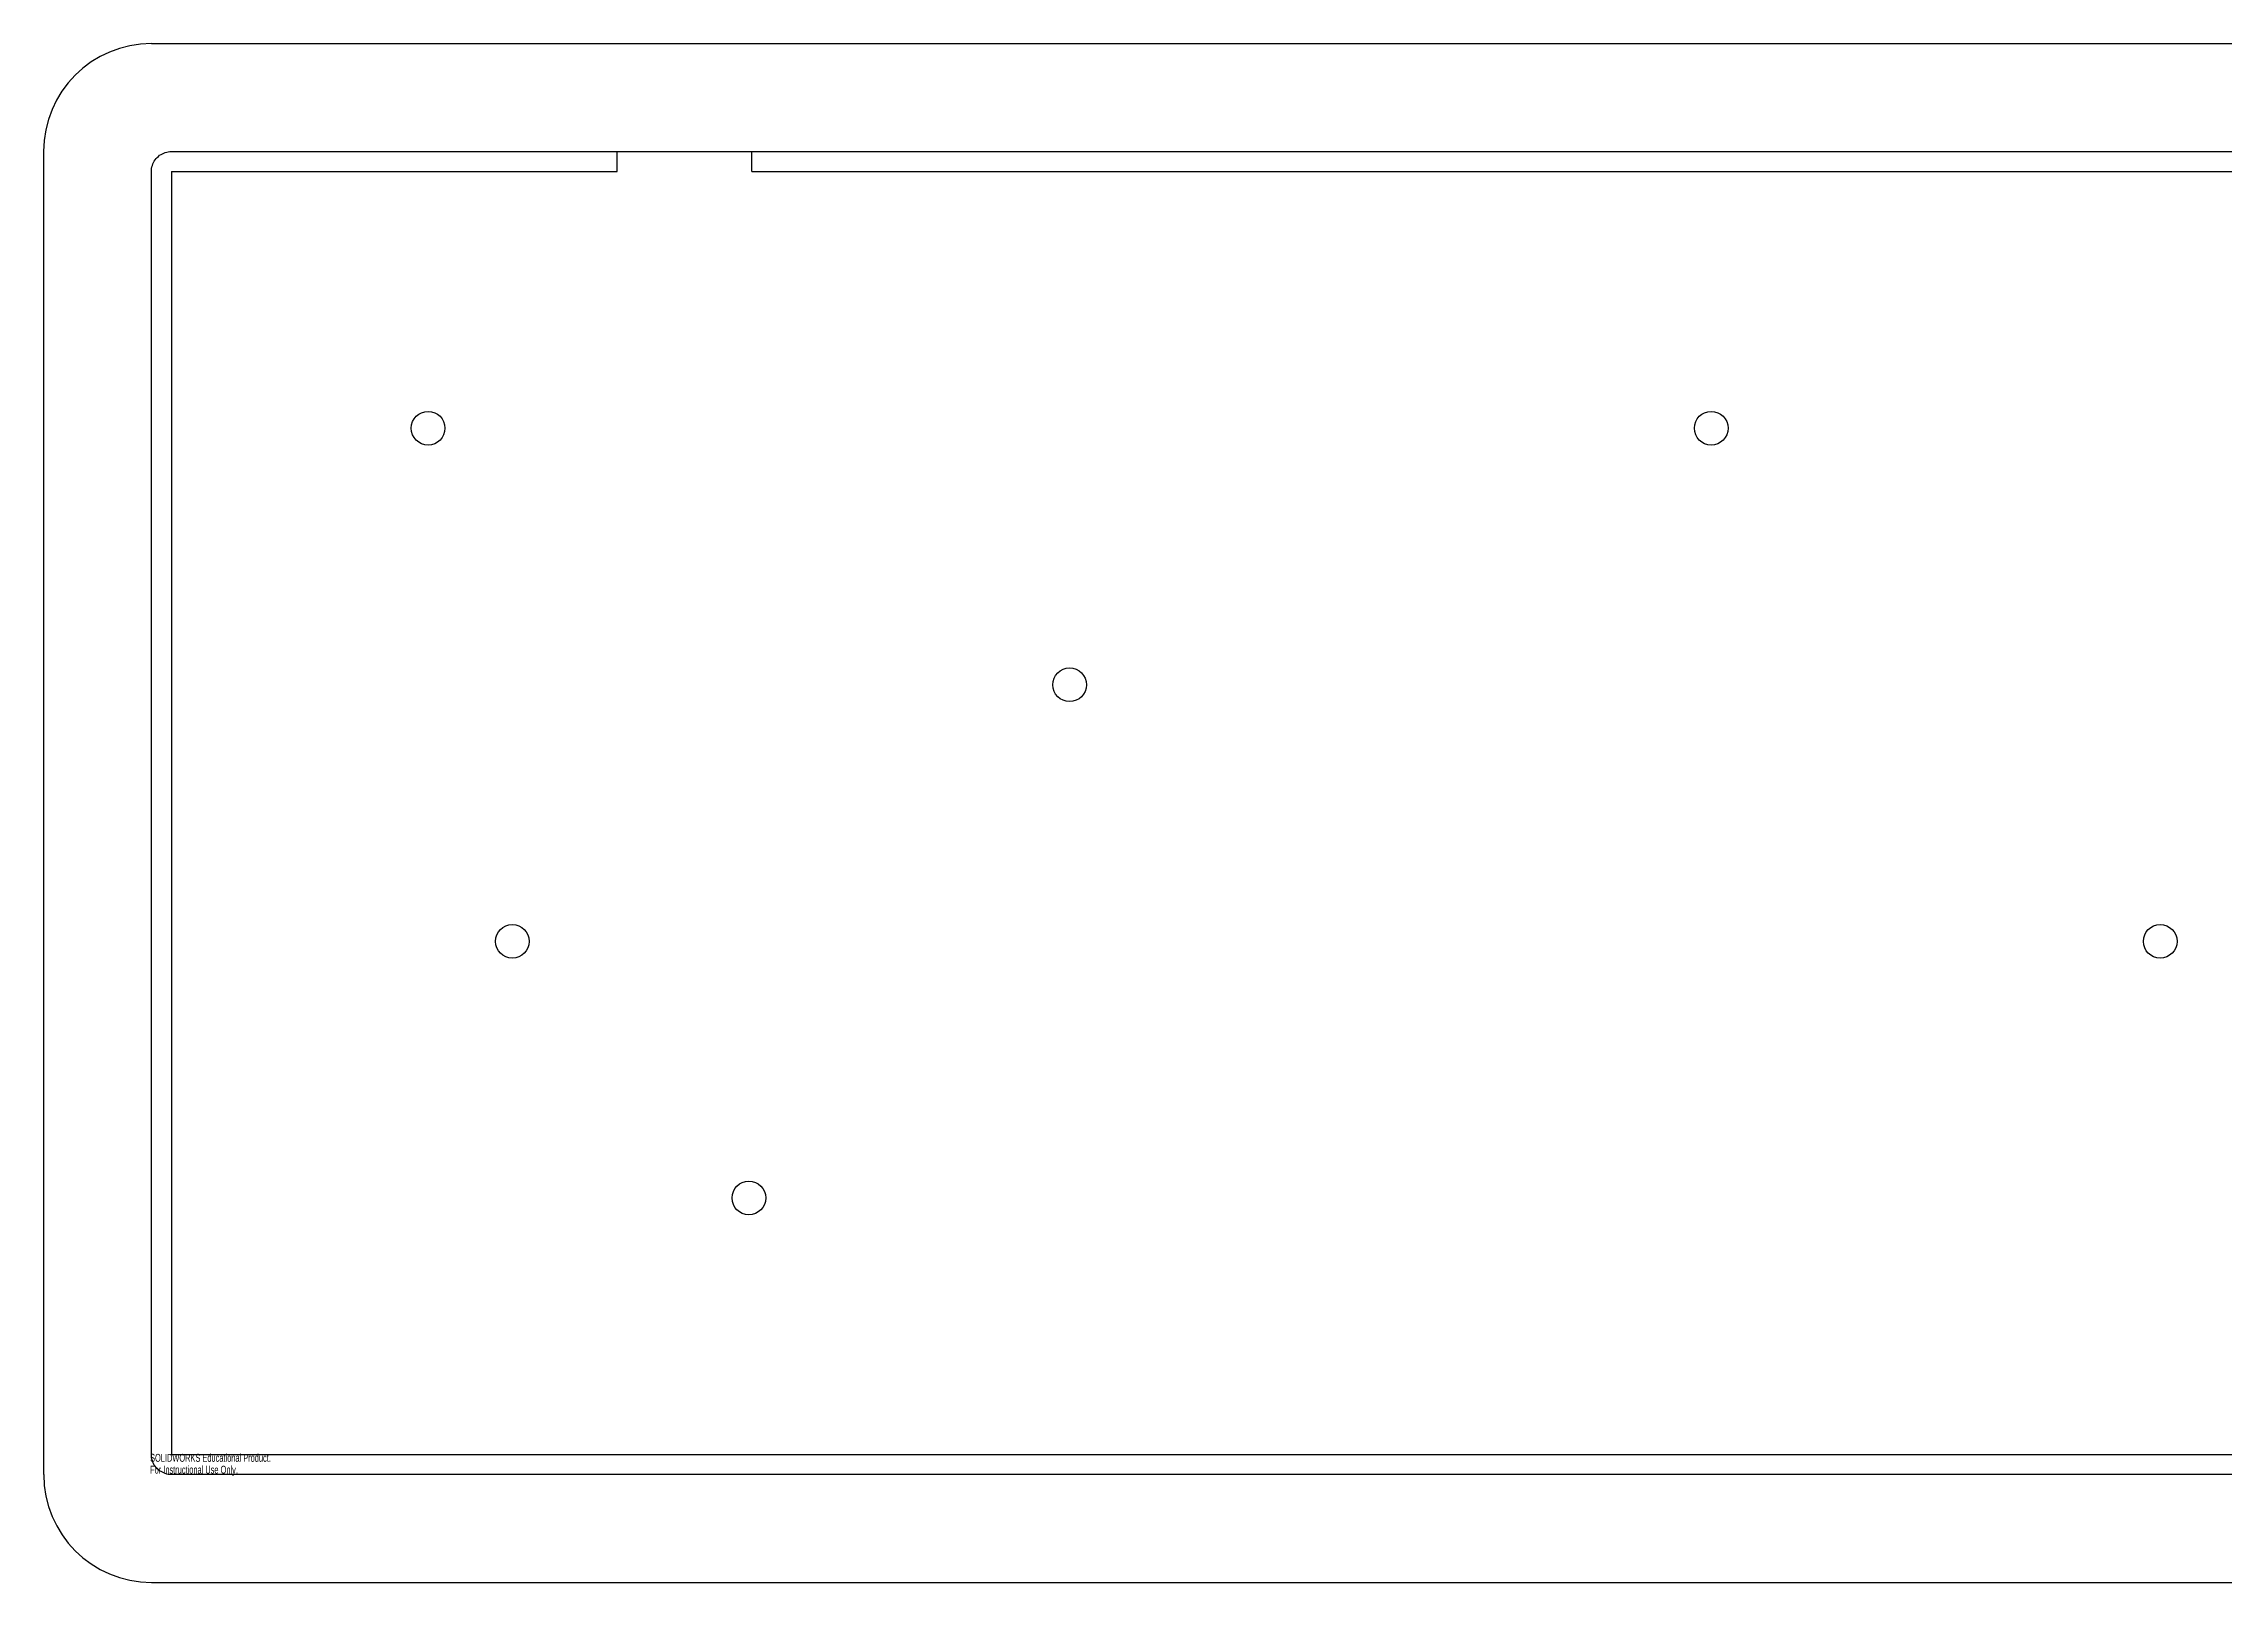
# Model space of a CAD drawing. Header units: inches. Extents: x -8 to 316, y -8 to 106.
# Drawn here: x -7.9 to 154, y -7.9 to 106.3 of the extents above; entities that cross this region are included whole.
import ezdxf

# ---------------------------------------------------------------- set-up
doc = ezdxf.new("R2010")
doc.units = ezdxf.units.IN
doc.header["$MEASUREMENT"] = 0
doc.layers.add('SLD-0', color=179, linetype='Continuous')
doc.layers.add('SLD-0_0', color=179, linetype='Continuous')
doc.styles.add('SLDTEXTSTYLE0', font='TXT', dxfattribs={"width": 0.7})

msp = doc.modelspace()

# ---------------------------------------------------------------- linework, layer by layer
at = {"layer": 'SLD-0', "color": 179}
for p, q in [((0.11, 97.07), (0.14, 97.19)), ((0.14, 97.19), (0.17, 97.3)), ((0.17, 97.3), (0.21, 97.41)), ((0.21, 97.41), (0.26, 97.52)), ((0.26, 97.52), (0.31, 97.62)), ((0.31, 97.62), (0.38, 97.72)), ((0.38, 97.72), (0.45, 97.81)), ((0.45, 97.81), (0.53, 97.89)), ((0.53, 97.89), (0.62, 97.97)), ((0.62, 97.97), (0.71, 98.05)), ((0.71, 98.05), (0.81, 98.11)), ((0.81, 98.11), (0.91, 98.17)), ((0.91, 98.17), (1.01, 98.22)), ((1.01, 98.22), (1.12, 98.26)), ((1.12, 98.26), (1.24, 98.29)), ((1.24, 98.29), (1.35, 98.31)), ((1.35, 98.31), (1.47, 98.33)), ((1.47, 98.33), (1.58, 98.33)), ((1.58, 98.33), (306.38, 98.33)), ((0.1, 96.96), (0.11, 97.07)), ((0.1, 96.84), (0.1, 96.96)), ((0.1, 1.59), (0.1, 96.84)), ((0.1, 1.47), (0.1, 1.59)), ((0.11, 1.36), (0.1, 1.47)), ((0.14, 1.24), (0.11, 1.36)), ((0.17, 1.13), (0.14, 1.24)), ((0.21, 1.02), (0.17, 1.13)), ((0.26, 0.92), (0.21, 1.02)), ((0.31, 0.81), (0.26, 0.92)), ((0.38, 0.72), (0.31, 0.81)), ((0.45, 0.62), (0.38, 0.72)), ((0.53, 0.54), (0.45, 0.62)), ((0.62, 0.46), (0.53, 0.54)), ((0.71, 0.39), (0.62, 0.46)), ((0.81, 0.32), (0.71, 0.39)), ((0.91, 0.27), (0.81, 0.32)), ((1.01, 0.22), (0.91, 0.27)), ((1.12, 0.18), (1.01, 0.22)), ((1.24, 0.14), (1.12, 0.18)), ((1.35, 0.12), (1.24, 0.14)), ((1.47, 0.11), (1.35, 0.12)), ((1.58, 0.1), (1.47, 0.11)), ((306.38, 0.1), (1.58, 0.1))]:
    msp.add_line(p, q, dxfattribs=at)
at = {"layer": 'SLD-0'}
for centre in [(20.64, 77.79), (115.89, 77.79), (68.26, 58.74), (26.89, 39.69), (149.22, 39.69), (44.45, 20.64)]:
    msp.add_circle(centre, 1.25, dxfattribs=at)
at = {"layer": 'SLD-0_0'}
for p, q in [((0.11, 106.34), (307.87, 106.34)), ((-7.9, 0.1), (-7.9, 98.33)), ((34.68, 98.33), (44.58, 98.33)), ((34.68, 96.84), (34.68, 98.33)), ((44.68, 96.84), (44.68, 98.33)), ((1.58, 96.84), (34.68, 96.84)), ((1.58, 96.84), (1.58, 1.59)), ((44.68, 96.84), (306.38, 96.84)), ((1.58, 1.59), (306.38, 1.59)), ((0.1, -7.9), (307.87, -7.9))]:
    msp.add_line(p, q, dxfattribs=at)
for centre, radius, start, end in [((0.11, 98.33), 8.02, 90, 180), ((0.1, 0.1), 8, 180, 270)]:
    msp.add_arc(centre, radius, start, end, dxfattribs=at)

# ---------------------------------------------------------------- texts
at = {"color": 7, "linetype": 'Continuous', "char_height": 0.5882, "attachment_point": 1, "style": 'SLDTEXTSTYLE0'}
for s, insert in [('SOLIDWORKS Educational Product.', (0, 1.64)), ('For Instructional Use Only.', (0, 0.76))]:
    msp.add_mtext(s, dxfattribs=dict(at, insert=insert))

doc.saveas('drawing.dxf')
